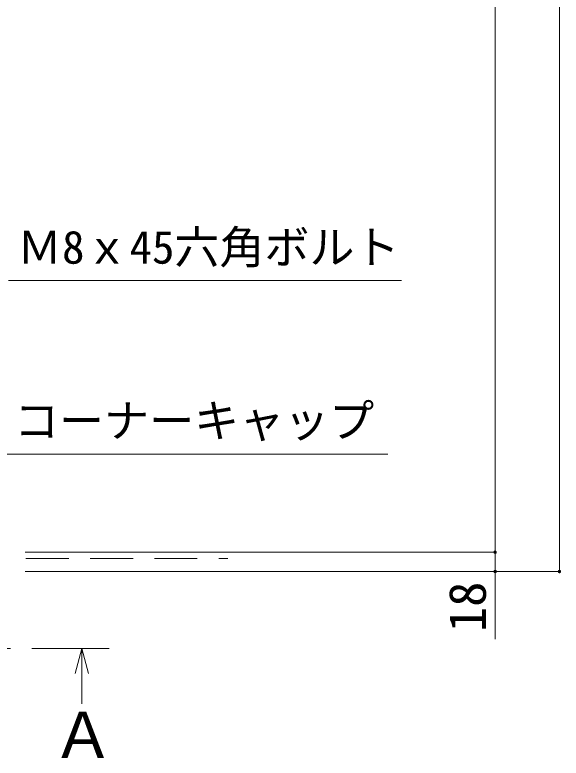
# Model space of a CAD drawing. Units: millimetres, scale not verified. Extents: x -4000 to 4000, y -2770 to 2770.
# Drawn here: x -1406 to -896, y -2041 to -1348 of the extents above; entities that cross this region are included whole.
import ezdxf
from ezdxf.enums import TextEntityAlignment as Align

# ---------------------------------------------------------------- set-up
doc = ezdxf.new("R2010")
doc.units = ezdxf.units.MM
doc.header["$LTSCALE"] = 20
doc.linetypes.add('DASHED2', pattern=[3, 2, -1])
doc.linetypes.add('DOUBLE_CHAIN1', pattern=[8.8, 5, -1, 0.6, -0.6, 0.6, -1])
for name, color, linetype, lineweight in [('0-4_1-5', 6, 'Continuous', 9), ('0-E_1-7', 7, 'Continuous', 9), ('0-F_1-8', 3, 'Continuous', 9)]:
    doc.layers.add(name, color=color, linetype=linetype, lineweight=lineweight)
doc.styles.add('ＭＳ ゴシック', font='')
doc.styles.get('ＭＳ ゴシック').set_extended_font_data('MS Gothic')

msp = doc.modelspace()

# ---------------------------------------------------------------- linework, layer by layer
at = {"layer": '0-4_1-5', "linetype": 'DASHED2'}
msp.add_line((-1695.63, -1855.24), (-1207.08, -1855.24), dxfattribs=at)
at = {"layer": '0-E_1-7', "color": 3}
for p, q in [((-897.8, -1867.24), (-897.8, 1666.26)), ((-957.8, -397.24), (-957.8, -1849.24)), ((-957.8, -1849.24), (-1396.37, -1849.24)), ((-957.8, -1849.24), (-957.8, -1867.24)), ((-897.8, -1867.24), (-1396.37, -1867.24)), ((-957.8, -1867.24), (-1396.37, -1867.24)), ((-957.8, -1867.24), (-957.8, -1930.44))]:
    msp.add_line(p, q, dxfattribs=at)
at = {"layer": '0-E_1-7'}
for points in [[(-959.39, -1849.14), (-957.8, -1849.24), (-959.4, -1849.24)], [(-959.4, -1849.24), (-957.8, -1849.24), (-959.38, -1849.44)], [(-959.37, -1848.94), (-957.8, -1849.24), (-959.39, -1849.14)], [(-959.38, -1849.44), (-957.8, -1849.24), (-959.35, -1849.63)], [(-959.32, -1848.74), (-957.8, -1849.24), (-959.37, -1848.94)], [(-959.35, -1849.63), (-957.8, -1849.24), (-959.28, -1849.83)], [(-959.24, -1848.55), (-957.8, -1849.24), (-959.32, -1848.74)], [(-959.28, -1849.83), (-957.8, -1849.24), (-959.2, -1850.01)], [(-959.15, -1848.38), (-957.8, -1849.24), (-959.24, -1848.55)], [(-959.2, -1850.01), (-957.8, -1849.24), (-957.8, -1850.84)], [(-959.2, -1850.01), (-957.8, -1850.84), (-959.09, -1850.18)], [(-959.15, -1848.38), (-957.8, -1847.64), (-957.8, -1849.24)], [(-959.03, -1848.22), (-957.8, -1847.64), (-959.15, -1848.38)], [(-959.09, -1850.18), (-957.9, -1850.83), (-958.96, -1850.33)], [(-959.09, -1850.18), (-957.8, -1850.84), (-957.9, -1850.83)], [(-958.89, -1848.07), (-957.8, -1847.64), (-959.03, -1848.22)], [(-958.96, -1850.33), (-958.1, -1850.81), (-958.82, -1850.47)], [(-958.96, -1850.33), (-957.9, -1850.83), (-958.1, -1850.81)], [(-958.74, -1847.94), (-957.8, -1847.64), (-958.89, -1848.07)], [(-958.57, -1847.83), (-957.8, -1847.64), (-958.74, -1847.94)], [(-958.38, -1847.75), (-957.8, -1847.64), (-958.57, -1847.83)], [(-958.19, -1847.69), (-957.8, -1847.64), (-958.38, -1847.75)], [(-958, -1847.65), (-957.8, -1847.64), (-958.19, -1847.69)], [(-957.8, -1847.64), (-956.2, -1849.24), (-957.8, -1849.24)], [(-957.8, -1847.64), (-956.21, -1849.04), (-956.2, -1849.24)], [(-957.8, -1847.64), (-956.25, -1848.84), (-956.21, -1849.04)], [(-957.8, -1847.64), (-956.31, -1848.65), (-956.25, -1848.84)], [(-957.8, -1847.64), (-956.39, -1848.47), (-956.31, -1848.65)], [(-957.8, -1847.64), (-956.5, -1848.3), (-956.39, -1848.47)], [(-957.69, -1847.64), (-956.5, -1848.3), (-957.8, -1847.64)], [(-957.8, -1849.24), (-957.59, -1850.82), (-957.8, -1850.84)], [(-957.8, -1849.24), (-957.4, -1850.79), (-957.59, -1850.82)], [(-957.8, -1849.24), (-957.21, -1850.72), (-957.4, -1850.79)], [(-957.8, -1849.24), (-957.02, -1850.64), (-957.21, -1850.72)], [(-957.8, -1849.24), (-956.85, -1850.53), (-957.02, -1850.64)], [(-957.8, -1849.24), (-956.7, -1850.4), (-956.85, -1850.53)], [(-957.8, -1849.24), (-956.56, -1850.26), (-956.7, -1850.4)], [(-957.8, -1849.24), (-956.44, -1850.09), (-956.56, -1850.26)], [(-957.8, -1849.24), (-956.35, -1849.92), (-956.44, -1850.09)], [(-956.2, -1849.24), (-956.35, -1849.92), (-957.8, -1849.24)], [(-957.69, -1847.64), (-956.63, -1848.14), (-956.5, -1848.3)], [(-957.5, -1847.66), (-956.63, -1848.14), (-957.69, -1847.64)], [(-957.5, -1847.66), (-956.78, -1848), (-956.63, -1848.14)], [(-957.3, -1847.71), (-956.78, -1848), (-957.5, -1847.66)], [(-957.3, -1847.71), (-956.94, -1847.89), (-956.78, -1848)], [(-957.11, -1847.79), (-956.94, -1847.89), (-957.3, -1847.71)], [(-956.2, -1849.24), (-956.27, -1849.73), (-956.35, -1849.92)], [(-956.2, -1849.24), (-956.22, -1849.54), (-956.27, -1849.73)], [(-956.2, -1849.24), (-956.2, -1849.34), (-956.22, -1849.54)], [(-958.82, -1850.47), (-958.29, -1850.76), (-958.65, -1850.59)], [(-958.82, -1850.47), (-958.1, -1850.81), (-958.29, -1850.76)], [(-958.65, -1850.59), (-958.29, -1850.76), (-958.48, -1850.68)], [(-959.39, -1867.14), (-957.8, -1867.24), (-959.4, -1867.24)], [(-959.4, -1867.24), (-957.8, -1867.24), (-959.38, -1867.44)], [(-959.37, -1866.94), (-957.8, -1867.24), (-959.39, -1867.14)], [(-959.38, -1867.44), (-957.8, -1867.24), (-959.35, -1867.63)], [(-959.32, -1866.74), (-957.8, -1867.24), (-959.37, -1866.94)], [(-959.35, -1867.63), (-957.8, -1867.24), (-959.28, -1867.83)], [(-959.24, -1866.55), (-957.8, -1867.24), (-959.32, -1866.74)], [(-959.28, -1867.83), (-957.8, -1867.24), (-959.2, -1868.01)], [(-959.15, -1866.38), (-957.8, -1867.24), (-959.24, -1866.55)], [(-959.2, -1868.01), (-957.8, -1867.24), (-957.8, -1868.84)], [(-959.2, -1868.01), (-957.8, -1868.84), (-959.09, -1868.18)], [(-959.15, -1866.38), (-957.8, -1865.64), (-957.8, -1867.24)], [(-959.03, -1866.22), (-957.8, -1865.64), (-959.15, -1866.38)], [(-959.09, -1868.18), (-957.9, -1868.83), (-958.96, -1868.33)], [(-959.09, -1868.18), (-957.8, -1868.84), (-957.9, -1868.83)], [(-958.89, -1866.07), (-957.8, -1865.64), (-959.03, -1866.22)], [(-958.96, -1868.33), (-958.1, -1868.81), (-958.82, -1868.47)], [(-958.96, -1868.33), (-957.9, -1868.83), (-958.1, -1868.81)], [(-958.74, -1865.94), (-957.8, -1865.64), (-958.89, -1866.07)], [(-958.82, -1868.47), (-958.29, -1868.76), (-958.65, -1868.59)], [(-958.82, -1868.47), (-958.1, -1868.81), (-958.29, -1868.76)], [(-958.57, -1865.83), (-957.8, -1865.64), (-958.74, -1865.94)], [(-958.65, -1868.59), (-958.29, -1868.76), (-958.48, -1868.68)], [(-958.38, -1865.75), (-957.8, -1865.64), (-958.57, -1865.83)], [(-958.19, -1865.69), (-957.8, -1865.64), (-958.38, -1865.75)], [(-958, -1865.65), (-957.8, -1865.64), (-958.19, -1865.69)], [(-957.8, -1865.64), (-956.2, -1867.24), (-957.8, -1867.24)], [(-957.8, -1865.64), (-956.21, -1867.04), (-956.2, -1867.24)], [(-957.8, -1865.64), (-956.25, -1866.84), (-956.21, -1867.04)], [(-957.8, -1865.64), (-956.31, -1866.65), (-956.25, -1866.84)], [(-957.8, -1865.64), (-956.39, -1866.47), (-956.31, -1866.65)], [(-957.8, -1865.64), (-956.5, -1866.3), (-956.39, -1866.47)], [(-957.69, -1865.64), (-956.5, -1866.3), (-957.8, -1865.64)], [(-957.8, -1867.24), (-957.59, -1868.82), (-957.8, -1868.84)], [(-957.8, -1867.24), (-957.4, -1868.79), (-957.59, -1868.82)], [(-957.8, -1867.24), (-957.21, -1868.72), (-957.4, -1868.79)], [(-957.8, -1867.24), (-957.02, -1868.64), (-957.21, -1868.72)], [(-957.8, -1867.24), (-956.85, -1868.53), (-957.02, -1868.64)], [(-957.8, -1867.24), (-956.7, -1868.4), (-956.85, -1868.53)], [(-957.8, -1867.24), (-956.56, -1868.26), (-956.7, -1868.4)], [(-957.8, -1867.24), (-956.44, -1868.09), (-956.56, -1868.26)], [(-957.8, -1867.24), (-956.35, -1867.92), (-956.44, -1868.09)], [(-956.2, -1867.24), (-956.35, -1867.92), (-957.8, -1867.24)], [(-957.69, -1865.64), (-956.63, -1866.14), (-956.5, -1866.3)], [(-957.5, -1865.66), (-956.63, -1866.14), (-957.69, -1865.64)], [(-957.5, -1865.66), (-956.78, -1866), (-956.63, -1866.14)], [(-957.3, -1865.71), (-956.78, -1866), (-957.5, -1865.66)], [(-957.3, -1865.71), (-956.94, -1865.89), (-956.78, -1866)], [(-957.11, -1865.79), (-956.94, -1865.89), (-957.3, -1865.71)], [(-956.2, -1867.24), (-956.27, -1867.73), (-956.35, -1867.92)], [(-956.2, -1867.24), (-956.22, -1867.54), (-956.27, -1867.73)], [(-956.2, -1867.24), (-956.2, -1867.34), (-956.22, -1867.54)], [(-899.39, -1867.14), (-897.8, -1867.24), (-899.4, -1867.24)], [(-899.4, -1867.24), (-897.8, -1867.24), (-899.38, -1867.44)], [(-899.37, -1866.94), (-897.8, -1867.24), (-899.39, -1867.14)], [(-899.38, -1867.44), (-897.8, -1867.24), (-899.35, -1867.63)], [(-899.32, -1866.74), (-897.8, -1867.24), (-899.37, -1866.94)], [(-899.35, -1867.63), (-897.8, -1867.24), (-899.28, -1867.83)], [(-899.24, -1866.55), (-897.8, -1867.24), (-899.32, -1866.74)], [(-899.28, -1867.83), (-897.8, -1867.24), (-899.2, -1868.01)], [(-899.15, -1866.38), (-897.8, -1867.24), (-899.24, -1866.55)], [(-899.2, -1868.01), (-897.8, -1867.24), (-899.09, -1868.18)], [(-899.15, -1866.38), (-897.8, -1865.64), (-897.8, -1867.24)], [(-899.03, -1866.22), (-897.8, -1865.64), (-899.15, -1866.38)], [(-899.09, -1868.18), (-897.8, -1867.24), (-897.8, -1868.84)], [(-899.09, -1868.18), (-897.9, -1868.83), (-898.96, -1868.33)], [(-899.09, -1868.18), (-897.8, -1868.84), (-897.9, -1868.83)], [(-898.89, -1866.07), (-897.8, -1865.64), (-899.03, -1866.22)], [(-898.96, -1868.33), (-898.1, -1868.81), (-898.82, -1868.47)], [(-898.96, -1868.33), (-897.9, -1868.83), (-898.1, -1868.81)], [(-898.74, -1865.94), (-897.8, -1865.64), (-898.89, -1866.07)], [(-898.82, -1868.47), (-898.29, -1868.76), (-898.65, -1868.59)], [(-898.82, -1868.47), (-898.1, -1868.81), (-898.29, -1868.76)], [(-898.57, -1865.83), (-897.8, -1865.64), (-898.74, -1865.94)], [(-898.65, -1868.59), (-898.29, -1868.76), (-898.48, -1868.68)], [(-898.38, -1865.75), (-897.8, -1865.64), (-898.57, -1865.83)], [(-898.19, -1865.69), (-897.8, -1865.64), (-898.38, -1865.75)], [(-898, -1865.65), (-897.8, -1865.64), (-898.19, -1865.69)], [(-897.8, -1865.64), (-896.2, -1867.24), (-897.8, -1867.24)], [(-897.8, -1865.64), (-896.21, -1867.04), (-896.2, -1867.24)], [(-897.8, -1865.64), (-896.25, -1866.84), (-896.21, -1867.04)], [(-897.8, -1865.64), (-896.31, -1866.65), (-896.25, -1866.84)], [(-897.8, -1865.64), (-896.39, -1866.47), (-896.31, -1866.65)], [(-897.8, -1865.64), (-896.5, -1866.3), (-896.39, -1866.47)], [(-897.8, -1865.64), (-896.63, -1866.14), (-896.5, -1866.3)], [(-897.69, -1865.64), (-896.63, -1866.14), (-897.8, -1865.64)], [(-897.8, -1867.24), (-897.59, -1868.82), (-897.8, -1868.84)], [(-897.8, -1867.24), (-897.4, -1868.79), (-897.59, -1868.82)], [(-897.8, -1867.24), (-897.21, -1868.72), (-897.4, -1868.79)], [(-897.8, -1867.24), (-897.02, -1868.64), (-897.21, -1868.72)], [(-897.8, -1867.24), (-896.85, -1868.53), (-897.02, -1868.64)], [(-897.8, -1867.24), (-896.7, -1868.4), (-896.85, -1868.53)], [(-897.8, -1867.24), (-896.56, -1868.26), (-896.7, -1868.4)], [(-897.8, -1867.24), (-896.44, -1868.09), (-896.56, -1868.26)], [(-897.8, -1867.24), (-896.35, -1867.92), (-896.44, -1868.09)], [(-896.2, -1867.24), (-896.35, -1867.92), (-897.8, -1867.24)], [(-897.5, -1865.66), (-896.63, -1866.14), (-897.69, -1865.64)], [(-897.5, -1865.66), (-896.78, -1866), (-896.63, -1866.14)], [(-897.3, -1865.71), (-896.78, -1866), (-897.5, -1865.66)], [(-897.3, -1865.71), (-896.94, -1865.89), (-896.78, -1866)], [(-897.11, -1865.79), (-896.94, -1865.89), (-897.3, -1865.71)], [(-896.2, -1867.24), (-896.27, -1867.73), (-896.35, -1867.92)], [(-896.2, -1867.24), (-896.22, -1867.54), (-896.27, -1867.73)], [(-896.2, -1867.24), (-896.2, -1867.34), (-896.22, -1867.54)]]:
    msp.add_solid(points, dxfattribs=at)
at = {"layer": '0-F_1-8'}
for p, q in [((-1045.28, -1596.06), (-1411.84, -1596.06)), ((-1057.94, -1757.83), (-1419.64, -1757.83)), ((-1343.37, -1939.05), (-1349.59, -1962.23)), ((-1343.37, -1939.05), (-1337.16, -1962.23)), ((-1343.37, -1939.05), (-1343.37, -1990.6))]:
    msp.add_line(p, q, dxfattribs=at)
at = {"layer": '0-F_1-8', "linetype": 'DOUBLE_CHAIN1'}
msp.add_line((-1917.98, -1939.05), (-1317.95, -1939.05), dxfattribs=at)

# ---------------------------------------------------------------- texts
at = {"layer": '0-E_1-7', "color": 4, "style": 'ＭＳ ゴシック'}
msp.add_text('18', height=34.6, rotation=90, dxfattribs=at).set_placement((-956.05, -1923.73), align=Align.BOTTOM_LEFT)
at = {"layer": '0-F_1-8', "color": 4, "style": 'ＭＳ ゴシック'}
for s, height, p in [('Ｍ8ｘ45六角ボルト', 30.79, (-1403.84, -1589.47)), ('コーナーキャップ', 30.79, (-1406.59, -1751.24)), ('Ａ', 43.26, (-1371.79, -2054.23))]:
    msp.add_text(s, height=height, dxfattribs=at).set_placement(p, align=Align.BOTTOM_LEFT)

doc.saveas('drawing.dxf')
